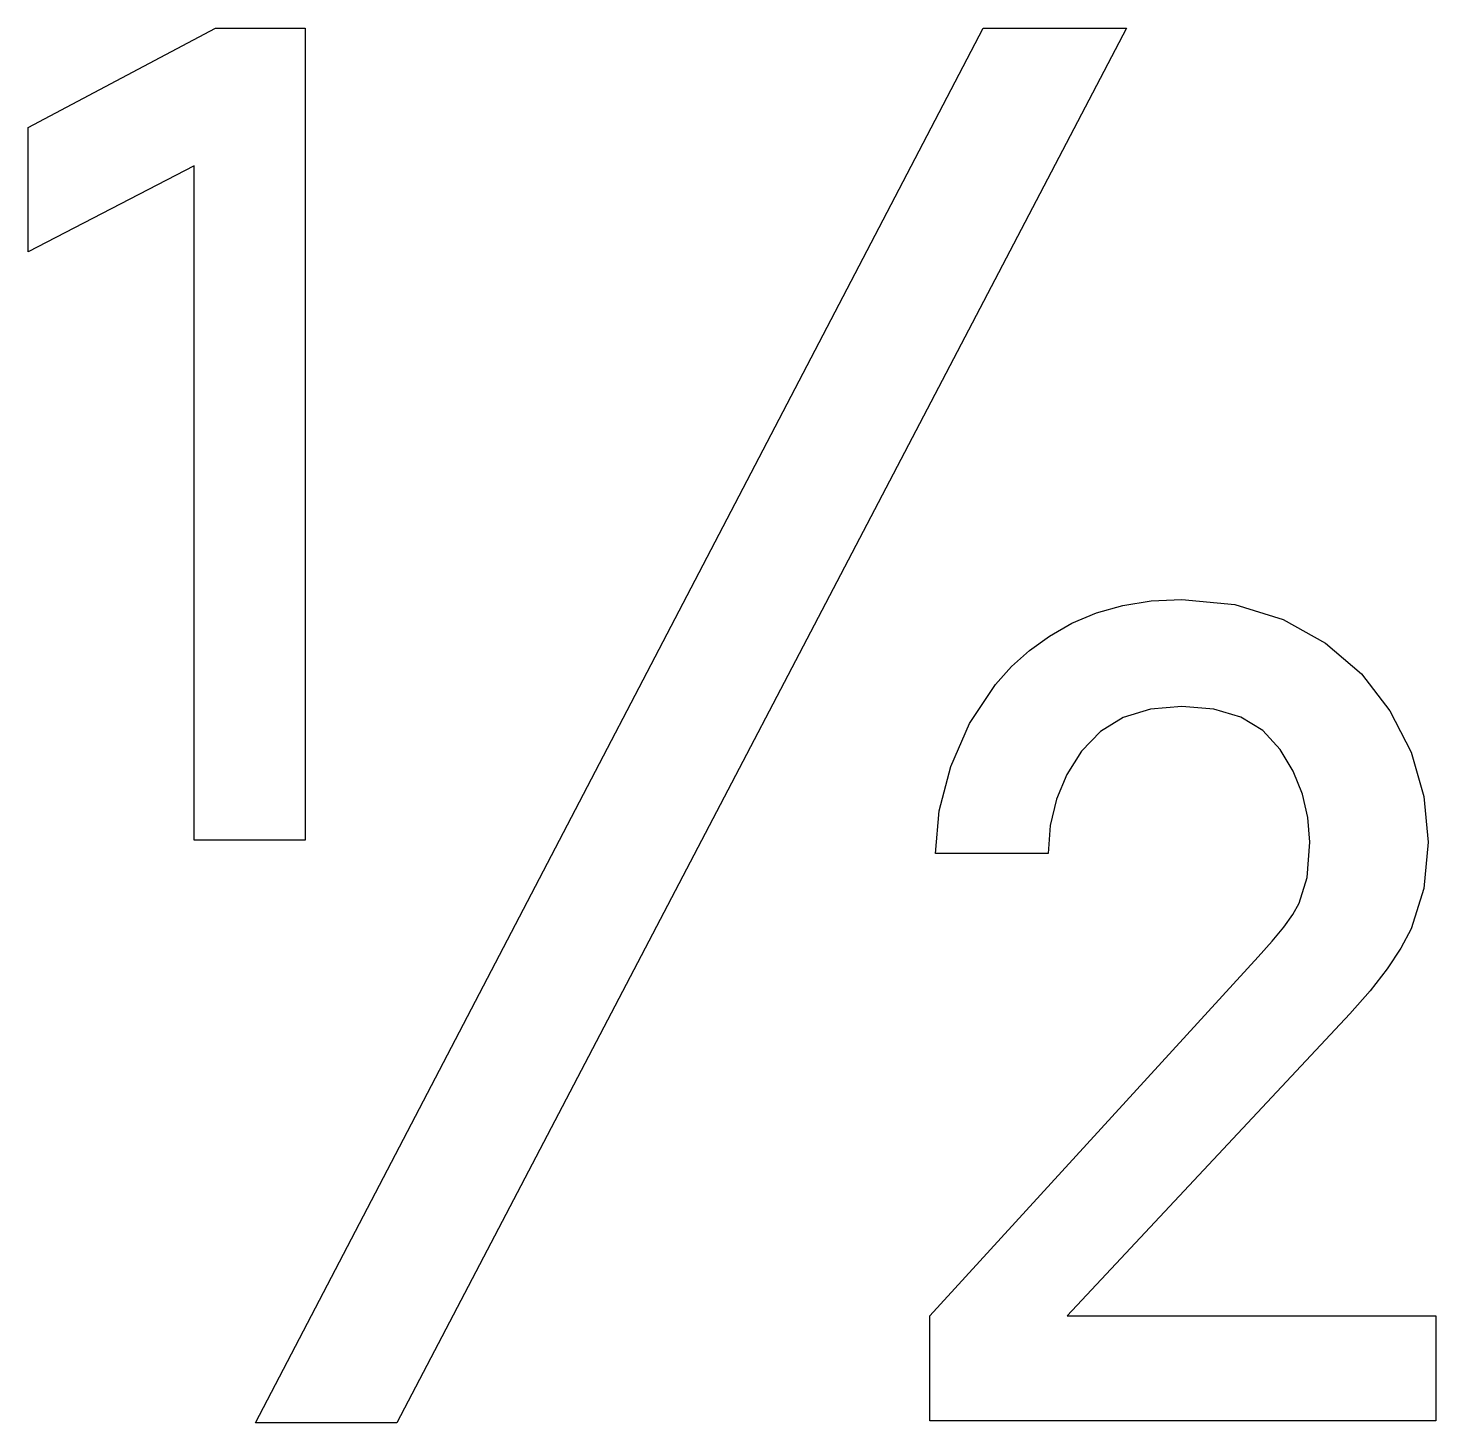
# Model space of a CAD drawing. Extents: x 1 to 11.3, y 0 to 10.1.
import ezdxf

# ---------------------------------------------------------------- set-up
doc = ezdxf.new("R2010")
doc.units = 0
doc.layers.get('0').update_dxf_attribs({"linetype": 'CONTINUOUS'})

msp = doc.modelspace()

# ---------------------------------------------------------------- linework, layer by layer
at = {"color": 0}
for p, q in [((1.04167, 9.41667), (2.40278, 10.1389)), ((2.40278, 10.1389), (3.05556, 10.1389)), ((2.69444, 0), (7.98611, 10.1389)), ((3.05556, 10.1389), (3.05556, 4.23611)), ((9.02778, 10.1389), (3.72222, 0)), ((7.98611, 10.1389), (9.02778, 10.1389)), ((1.04167, 8.51389), (1.04167, 9.41667)), ((2.25, 9.13889), (1.04167, 8.51389)), ((2.25, 4.23611), (2.25, 9.13889)), ((8.8094, 5.88846), (9.00168, 5.94271)), ((9.00168, 5.94271), (9.20871, 5.97526)), ((9.20871, 5.97526), (9.43056, 5.98611)), ((9.43056, 5.98611), (9.81592, 5.94965)), ((9.81592, 5.94965), (10.1667, 5.84028)), ((8.63194, 5.8125), (8.8094, 5.88846)), ((10.1667, 5.84028), (10.4757, 5.6684)), ((8.46961, 5.71967), (8.63194, 5.8125)), ((8.32292, 5.61464), (8.46961, 5.71967)), ((10.4757, 5.6684), (10.7361, 5.44444)), ((8.19179, 5.49744), (8.32292, 5.61464)), ((8.07639, 5.36806), (8.19179, 5.49744)), ((10.7361, 5.44444), (10.9444, 5.17708)), ((7.88715, 5.08339), (8.07639, 5.36806)), ((9.00521, 5.12679), (8.83811, 5.02479)), ((9.20269, 5.18799), (9.00521, 5.12679)), ((9.43056, 5.20833), (9.20269, 5.18799)), ((9.66276, 5.18881), (9.43056, 5.20833)), ((9.85938, 5.13021), (9.66276, 5.18881)), ((10.0204, 5.03256), (9.85938, 5.13021)), ((10.9444, 5.17708), (11.0972, 4.875)), ((7.75, 4.77083), (7.88715, 5.08339)), ((8.83811, 5.02479), (8.70139, 4.88194)), ((10.1458, 4.89583), (10.0204, 5.03256)), ((8.70139, 4.88194), (8.595, 4.71311)), ((10.24, 4.73654), (10.1458, 4.89583)), ((11.0972, 4.875), (11.191, 4.55214)), ((7.66667, 4.44965), (7.75, 4.77083)), ((8.595, 4.71311), (8.51904, 4.53299)), ((10.3072, 4.57118), (10.24, 4.73654)), ((8.51904, 4.53299), (8.47347, 4.34158)), ((10.3476, 4.39974), (10.3072, 4.57118)), ((11.191, 4.55214), (11.2222, 4.22222)), ((7.63889, 4.13889), (7.66667, 4.44965)), ((8.47347, 4.34158), (8.45833, 4.13889)), ((10.3611, 4.22222), (10.3476, 4.39974)), ((3.05556, 4.23611), (2.25, 4.23611)), ((10.342, 3.96528), (10.3611, 4.22222)), ((11.2222, 4.22222), (11.191, 3.88374)), ((8.45833, 4.13889), (7.63889, 4.13889)), ((10.2847, 3.77778), (10.342, 3.96528)), ((11.191, 3.88374), (11.0972, 3.59028)), ((10.1719, 3.60417), (10.2374, 3.69624)), ((10.2374, 3.69624), (10.2847, 3.77778)), ((10.0881, 3.50174), (10.1719, 3.60417)), ((11.0972, 3.59028), (11.0225, 3.45014)), ((9.98611, 3.38889), (10.0881, 3.50174)), ((7.59722, 0.777778), (9.98611, 3.38889)), ((11.0225, 3.45014), (10.9236, 3.3004)), ((10.9236, 3.3004), (10.8003, 3.14111)), ((10.8003, 3.14111), (10.6528, 2.97222)), ((10.6528, 2.97222), (8.59722, 0.777778)), ((7.59722, 0.013889), (7.59722, 0.777778)), ((8.59722, 0.777778), (11.2778, 0.777778)), ((11.2778, 0.777778), (11.2778, 0.013889)), ((3.72222, 0), (2.69444, 0)), ((11.2778, 0.013889), (7.59722, 0.013889))]:
    msp.add_line(p, q, dxfattribs=at)

doc.saveas('drawing.dxf')
